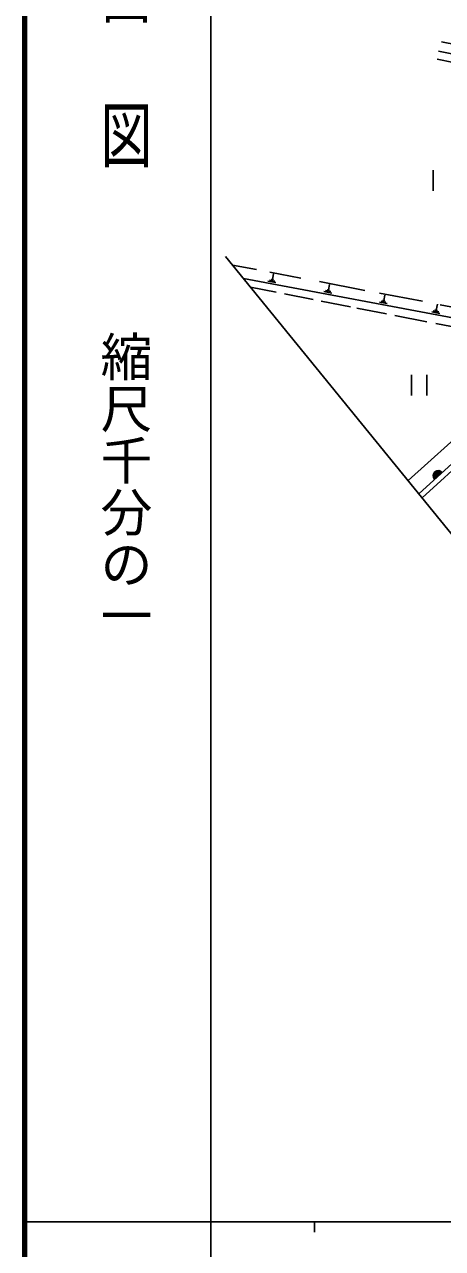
# Model space of a CAD drawing. Units: millimetres, scale not verified. Extents: x 40000 to 680000, y 20000 to 380000.
# Drawn here: x 40000 to 80345, y 202409 to 320572 of the extents above; entities that cross this region are included whole.
import ezdxf
from ezdxf.enums import TextEntityAlignment as Align

# ---------------------------------------------------------------- set-up
doc = ezdxf.new("R2010")
doc.units = ezdxf.units.MM
doc.header["$LTSCALE"] = 1000
for name, color, linetype, lineweight in [('M-BGD', 7, 'Continuous', 25), ('M-BMK-SRVR', 3, 'Continuous', 25), ('M-TTL', 2, 'Continuous', 140), ('M-TTL-BAND', 7, 'Continuous', 25)]:
    doc.layers.add(name, color=color, linetype=linetype, lineweight=lineweight)
doc.styles.add('@ＭＳ ゴシック', font='')
doc.styles.get('@ＭＳ ゴシック').set_extended_font_data('@MS Gothic')

msp = doc.modelspace()

# ---------------------------------------------------------------- linework, layer by layer
at = {"layer": 'M-BGD'}
for p, q in [((79953, 318002), (97225, 314624)), ((83042, 318347), (80238, 318906)), ((81404, 316906), (79842, 317211)), ((79439, 304518), (79439, 306518)), ((62390, 296904), (60079, 297345)), ((66670, 296087), (63683, 296657)), ((61143, 296038), (88143, 290967)), ((64268, 295657), (63498, 295797)), ((64158, 295797), (63658, 295887)), ((64038, 295937), (63808, 295977)), ((64028, 296497), (63928, 295957)), ((72855, 294907), (68461, 295745)), ((69428, 295487), (69328, 294947)), ((64292, 294720), (61824, 295203)), ((67857, 294023), (65086, 294565)), ((69668, 294637), (68898, 294787)), ((69558, 294787), (69058, 294877)), ((69438, 294927), (69208, 294967)), ((78400, 293849), (74273, 294636)), ((74768, 294457), (74668, 293937)), ((71470, 293317), (68643, 293870)), ((74942, 292639), (72066, 293201)), ((74998, 293637), (74248, 293777)), ((74888, 293777), (74408, 293867)), ((74778, 293907), (74558, 293957)), ((79848, 293557), (79738, 292997)), ((84213, 292740), (80115, 293521)), ((78817, 291882), (75739, 292483)), ((80098, 292677), (79298, 292827)), ((79978, 292827), (79458, 292927)), ((79858, 292977), (79618, 293017)), ((82565, 291149), (79701, 291709)), ((77340, 284741), (77340, 286741)), ((78840, 286741), (78840, 284741)), ((86453, 285052), (77017, 276551)), ((78054, 275277), (89436, 285621)), ((78371, 274889), (89765, 285245))]:
    msp.add_line(p, q, dxfattribs=at)
for radius in [500, 500, 450, 400, 350, 300, 250, 200, 150, 100, 50]:
    msp.add_arc((79951, 277001), radius, 42.26332, 222.26332, dxfattribs=at)
at = {"layer": 'M-BMK-SRVR'}
msp.add_line((59397, 298182), (82693, 269583), dxfattribs=at)
at = {"layer": 'M-TTL'}
msp.add_line((40000, 380000), (40000, 20000), dxfattribs=at)
at = {"layer": 'M-TTL-BAND'}
for p, q in [((58000, 370000), (58000, 20000)), ((40000, 205000), (579000, 205000)), ((68000, 205000), (68000, 204000))]:
    msp.add_line(p, q, dxfattribs=at)

# ---------------------------------------------------------------- texts
at = {"layer": 'M-TTL-BAND', "style": '@ＭＳ ゴシック', "width": 1.4}
msp.add_text('平  面  図', height=3666, rotation=270, dxfattribs=at).set_placement((49777, 306475), align=Align.MIDDLE_RIGHT)
at = {"layer": 'M-TTL-BAND', "style": '@ＭＳ ゴシック'}
msp.add_text('縮尺千分の一', height=3666, rotation=270, dxfattribs=at).set_placement((49777, 261030), align=Align.MIDDLE_RIGHT)

doc.saveas('drawing.dxf')
